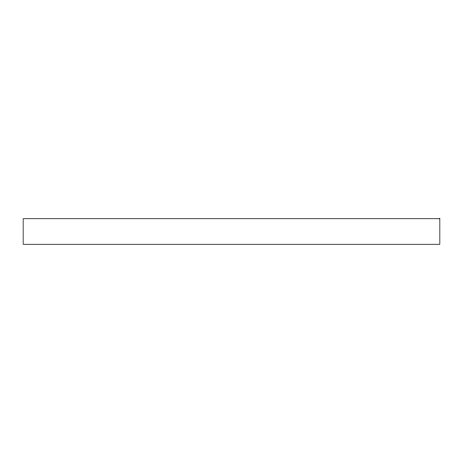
<?xml version="1.0" encoding="UTF-8"?>
<svg xmlns="http://www.w3.org/2000/svg" width="463" height="463" viewBox="0 0 463 463"><rect width="100%" height="100%" fill="white"/><g stroke="black" fill="none" stroke-linecap="round" stroke-linejoin="round"><path stroke-width="0.69" d="M439.85 218.75L23.15 218.75L23.15 244.25L439.85 244.25L439.85 218.75"/></g></svg>
